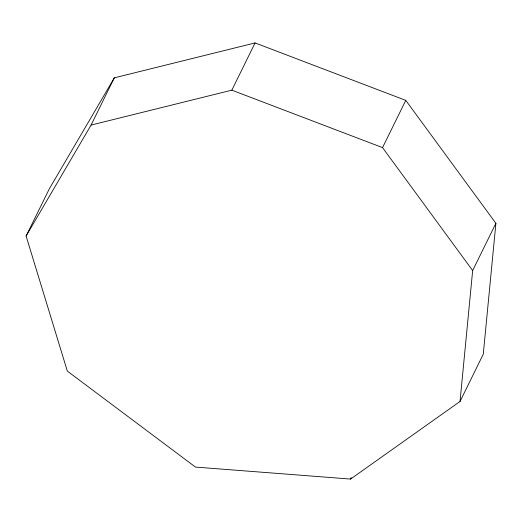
<?xml version="1.0" encoding="UTF-8"?>
<svg xmlns="http://www.w3.org/2000/svg" width="522" height="522" viewBox="0 0 522 522"><rect width="100%" height="100%" fill="white"/><g stroke="black" fill="none" stroke-linecap="round" stroke-linejoin="round"><path stroke-width="0.78" d="M460.032 401.457L472.658 270.553L495.9 223.318L405.777 100.381L255.075 42.928L114.311 77.843L49.342 188.794L26.1 236.029L67.331 371.096L195.469 467.079L350.562 479.072L460.032 401.457L483.268 354.223L495.9 223.318M26.1 236.029L91.069 125.078L114.311 77.843M91.069 125.078L231.833 90.162L255.075 42.928M472.658 270.553L382.541 147.615L405.777 100.381M350.562 479.072L351.273 477.617M231.833 90.162L382.541 147.615"/></g></svg>
